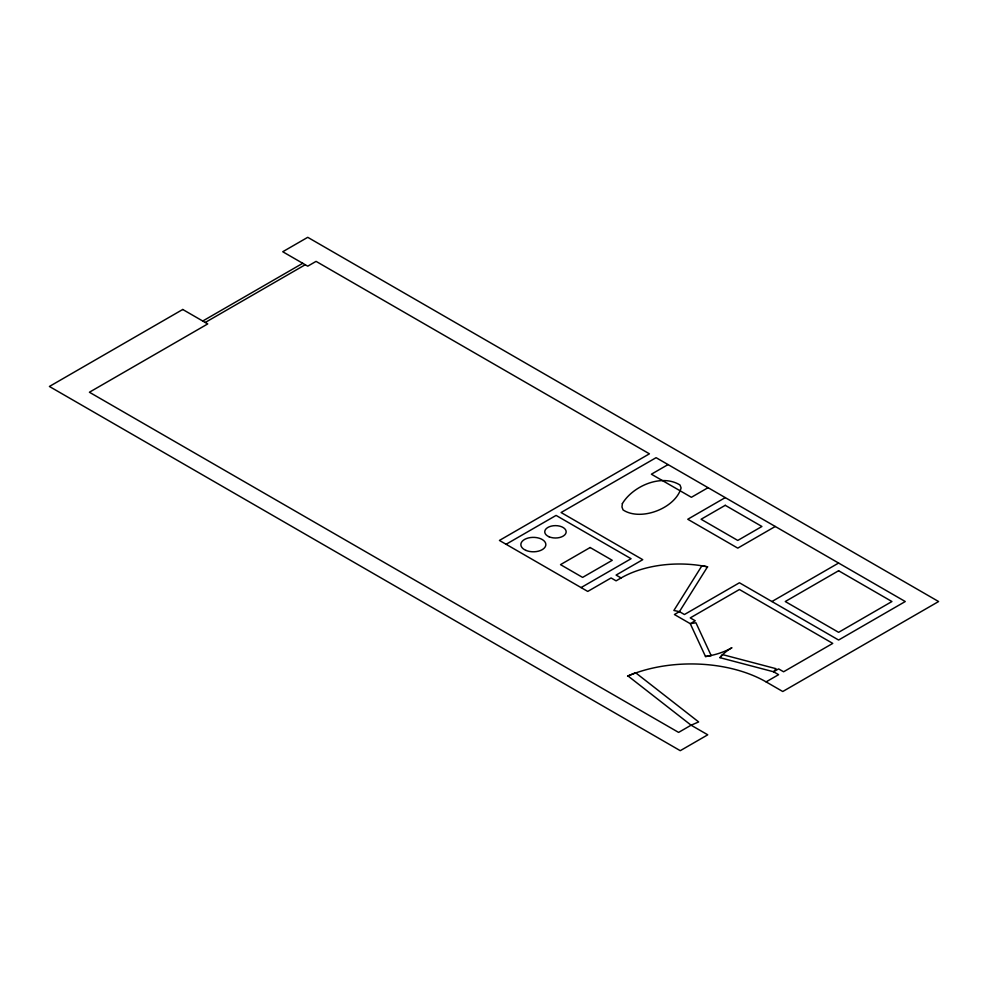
<?xml version="1.0" encoding="UTF-8"?>
<svg xmlns="http://www.w3.org/2000/svg" width="988" height="988" viewBox="0 0 988 988"><rect width="100%" height="100%" fill="white"/><g stroke="black" fill="none" stroke-linecap="round" stroke-linejoin="round"><path stroke-width="1.48" d="M719.968 657.675L722.413 654.575L776.037 668.691L773.592 671.778L719.968 657.675A58.922 34.024 0 0 1 731.923 647.72A58.922 34.024 0 0 1 705.506 656.526L690.254 623.663L674.421 614.524L679.423 611.634L707.507 566.853L701.962 565.692L673.878 610.485L679.423 611.634L684.425 614.524L739.432 582.772L838.602 640.026L905.267 601.531L656.094 457.679L561.085 512.525L642.756 559.677L616.092 575.078L621.094 577.955A82.498 47.634 0 0 1 707.643 566.877M202.738 321.026L302.748 263.29M205.245 322.471L305.243 264.735M506.078 544.277L556.083 515.415L631.085 558.714L581.092 587.576M668.061 464.582L651.388 474.203L691.39 497.297L708.063 487.677M725.254 497.606L687.759 519.256L737.764 548.13L775.259 526.481M621.094 577.955L616.092 580.845L611.09 577.955L587.749 591.429L499.422 540.436L649.425 453.825L316.074 261.375L307.737 266.18L282.741 251.742L307.737 237.318L938.6 601.531L782.755 691.514L766.095 681.881A106.074 61.244 0 0 0 627.553 676.15M771.924 601.531L838.602 563.049M766.095 681.881L778.593 674.668L773.592 671.778L778.593 668.888L783.595 671.778L832.76 643.398L739.432 589.503L690.254 617.895L695.256 620.785L690.254 623.663L695.947 622.786L711.199 655.649L705.506 656.526M622.366 503.608L621.971 507.005L623.045 509.919C640.718 521.652 675.508 508.326 681.09 487.936L680.016 485.022C661.59 473.511 632.938 485.985 622.366 503.608M182.743 309.479L49.4 386.469L680.263 750.682L707.754 734.813L691.094 725.192L627.998 675.965L635.58 672.717L698.664 721.944L691.094 725.192L678.595 732.404L89.402 392.236L207.739 323.916L182.743 309.479M590.145 547.525L560.505 564.642L582.611 577.4L612.251 560.295L590.145 547.525M725.254 505.313L701.097 519.256L737.764 540.436L761.921 526.481L725.254 505.313M838.602 570.743L785.262 601.531L838.602 632.332L891.929 601.531L838.602 570.743M525.925 550.39A12.511 7.225 0 0 0 545.771 545.388A12.511 7.225 0 0 0 528.345 537.966A12.511 7.225 0 0 0 525.925 550.39M549.093 536.793A10.707 6.187 0 0 0 566.099 532.507A10.707 6.187 0 0 0 551.168 526.147A10.707 6.187 0 0 0 549.093 536.793"/></g></svg>
